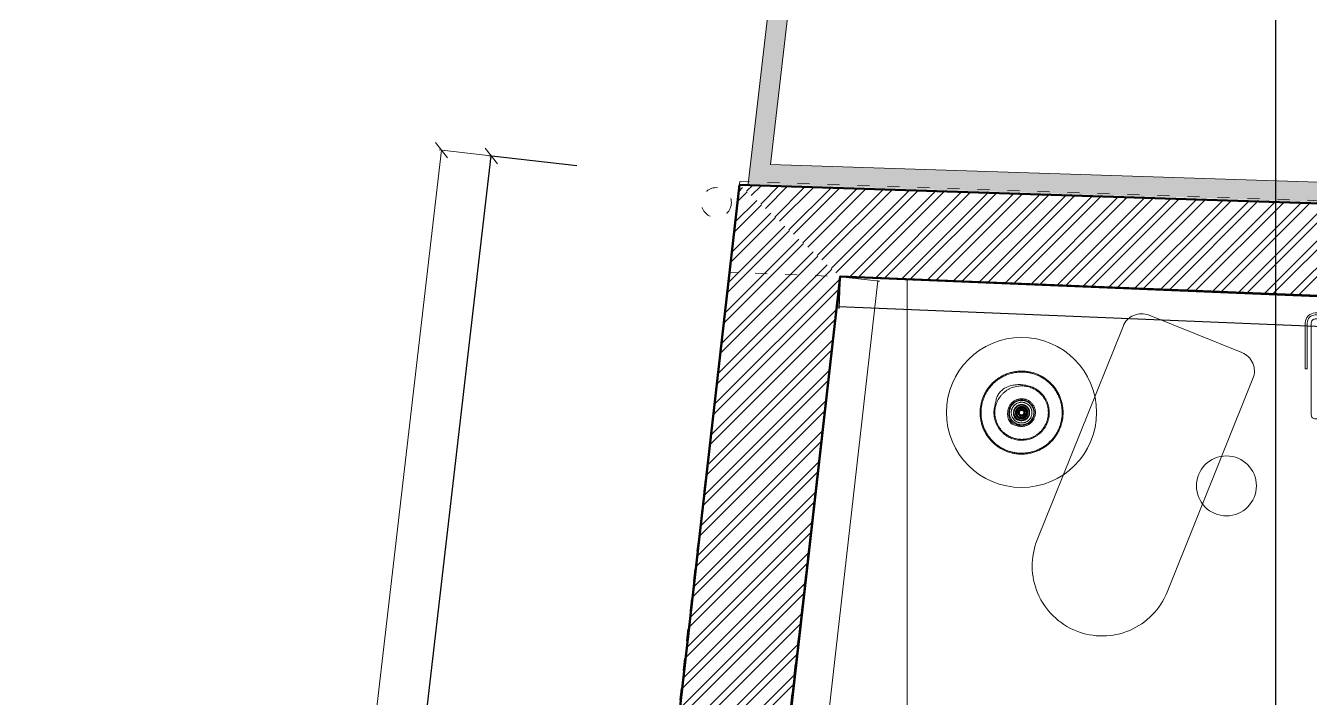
# Model space of a CAD drawing. Header units: inches. Extents: x -10121 to 9010, y 58067 to 62726.
# Drawn here: x 971 to 1613, y 61965 to 62301 of the extents above; entities that cross this region are included whole.
import ezdxf

# ---------------------------------------------------------------- set-up
doc = ezdxf.new("R2010")
doc.units = ezdxf.units.IN
doc.linetypes.add('ACAD_ISO03W100', pattern=[30, 12, -18])
for name, color, linetype, lineweight in [('1', 7, 'Continuous', 18), ('2', 36, 'Continuous', 18), ('A-DUVAR 0.50', 40, 'Continuous', 50), ('A-YAZI 0.15', 190, 'Continuous', 15), ('Auto-Olcu', 33, 'Continuous', 15), ('Auto-Silik_Cizgiler', 47, 'Continuous', 9), ('Auto-SilikCizgiler', 251, 'Continuous', 9), ('Auto-Tefris', 32, 'Continuous', 9), ('Auto-Yazi', 7, 'Continuous', 20), ('BACAHATCH', 8, 'Continuous', 13)]:
    doc.layers.add(name, color=color, linetype=linetype, lineweight=lineweight)
doc.layers.add('S2000-025 Antet', color=7, linetype='Continuous')
doc.styles.add('1-20', font='isocpeur.ttf', dxfattribs={"height": 4})
doc.styles.get("Standard").update_dxf_attribs({"font": 'arial.ttf'})
doc.dimstyles.get("Standard").update_dxf_attribs({"dimtxt": 0.18, "dimasz": 0.18, "dimexe": 0.18, "dimexo": 0.0625, "dimgap": 0.09, "dimtad": 0, "dimtih": 1, "dimtoh": 1, "dimdec": 4, "dimzin": 0, "dimdsep": 46, "dimtxsty": 'Standard', "dimcen": 0.09, "dimadec": 0, "dimazin": 0, "dimtfac": 1, "dimtdec": 4, "dimtofl": 0, "dimtmove": 0, "dimatfit": 3, "dimfxl": 1, "dimtolj": 1, "dimtzin": 0, "dimarcsym": 0})
doc.dimstyles.new('ölçü 1_20', dxfattribs={"dimtxt": 4, "dimasz": 1, "dimexe": 1, "dimexo": 3, "dimtad": 1, "dimdec": 0, "dimtxsty": '1-20', "dimblk": 'ARCHTICK', "dimcen": 1.5, "dimclrd": 256, "dimclre": 256, "dimclrt": 256, "dimadec": 0, "dimazin": 0, "dimtfac": 1, "dimtdec": 0, "dimtmove": 0, "dimatfit": 3, "dimldrblk": 'ARCHTICK', "dimfxl": 1, "dimlwd": -1, "dimlwe": -1, "dimarcsym": 0})

# ---------------------------------------------------------------- blocks, each defined once
blk = doc.blocks.new('_OBLIQUE')
at = {"color": 0, "linetype": 'ByBlock'}
blk.add_line((-0.5, -0.5), (0.5, 0.5), dxfattribs=at)
blk = doc.blocks.new('*D314')
at = {"layer": 'Auto-Olcu', "color": 0, "lineweight": -2, "ltscale": 5, "transparency": 16777216}
for p, q in [((1099.15, 61336.48), (1203.36, 62236.13)), ((1246.08, 62231.18), (1202.12, 62236.27)), ((1141.86, 61331.53), (1097.91, 61336.63))]:
    blk.add_line(p, q, dxfattribs=at)
at = {"layer": 'DEFPOINTS', "color": 0, "ltscale": 5, "transparency": 16777216}
for p in [(1203.36, 62236.13), (1253.03, 62230.37), (1148.82, 61330.73)]:
    blk.add_point(p, dxfattribs=at)
at = {"layer": 'Auto-Olcu', "color": 0, "lineweight": -2, "ltscale": 5, "transparency": 16777216, "xscale": 7, "yscale": 7, "zscale": 7}
for p, rotation in [((1203.36, 62236.13), 83.39240997464881), ((1099.15, 61336.48), 263.3924099746488)]:
    blk.add_blockref('_OBLIQUE', p, dxfattribs=dict(at, rotation=rotation))
at = {"layer": 'Auto-Olcu', "color": 0, "ltscale": 5, "transparency": 16777216, "insert": (1145.56, 61786.96), "char_height": 10, "attachment_point": 5, "rotation": 83.39241}
blk.add_mtext('\\A1;906', dxfattribs=at)
blk = doc.blocks.new('_ARCHTICK')
at = {"color": 0, "linetype": 'ByBlock', "const_width": 0.15}
blk.add_lwpolyline([(-0.5, -0.5), (0.5, 0.5)], dxfattribs=at)
blk = doc.blocks.new('*D333')
at = {"layer": 'Auto-Olcu', "ltscale": 5, "transparency": 16777216}
for p, q in [((1380.71, 62175.46), (1397.62, 62173.54)), ((1396.63, 62173.66), (1301.93, 61338.87)), ((1286.01, 61340.68), (1302.93, 61338.76))]:
    blk.add_line(p, q, dxfattribs=at)
at = {"layer": 'DEFPOINTS', "color": 0, "ltscale": 5, "transparency": 16777216}
for p in [(1377.73, 62175.8), (1283.03, 61341.02), (1301.93, 61338.87)]:
    blk.add_point(p, dxfattribs=at)
at = {"layer": 'Auto-Olcu', "ltscale": 5, "transparency": 16777216}
for p, rotation in [((1396.63, 62173.66), 83.5280530386046), ((1301.93, 61338.87), 263.5280530386045)]:
    blk.add_blockref('_ARCHTICK', p, dxfattribs=dict(at, rotation=rotation))
at = {"layer": 'Auto-Olcu', "ltscale": 5, "transparency": 16777216, "insert": (1346.67, 61756.56), "char_height": 4, "attachment_point": 5, "rotation": 83.52805, "style": '1-20'}
blk.add_mtext('840', dxfattribs=at)
blk = doc.blocks.new('jkhjk')
at = {"layer": 'Auto-Silik_Cizgiler', "elevation": 0}
blk.add_lwpolyline([(7389.58, -2932.22), (7389.58, -2886.22, -0.414214), (7391.58, -2884.22), (7442.58, -2884.22, -0.414214), (7444.58, -2886.22), (7444.58, -2932.22, -0.414214), (7442.58, -2934.22), (7391.58, -2934.22, -0.414214), (7389.58, -2932.22, -1)], format="xyb", dxfattribs=at)
at = {"layer": 'Auto-Tefris', "elevation": 0}
for points in [[(7280.58, -2909.22), (7280.58, -2886.22, -0.414214), (7282.58, -2884.22), (7442.58, -2884.22, -0.414214), (7444.58, -2886.22), (7444.58, -2909.22)], [(7280.58, -2909.22), (7280.58, -2932.22, 0.414214), (7282.58, -2934.22), (7442.58, -2934.22, 0.414214), (7444.58, -2932.22), (7444.58, -2909.22)]]:
    blk.add_lwpolyline(points, format="xyb", dxfattribs=at)
at = {"layer": 'Auto-Yazi'}
for p, q in [((7277.58, -2909.22, 0), (7278.58, -2909.22, 0)), ((7446.58, -2909.22, 0), (7447.58, -2909.22, 0))]:
    blk.add_line(p, q, dxfattribs=at)
at = {"layer": 'Auto-Yazi', "elevation": 0}
for points in [[(7277.58, -2909.22), (7277.58, -2886.22, -0.414214), (7282.58, -2881.22), (7442.58, -2881.22, -0.414214), (7447.58, -2886.22), (7447.58, -2909.22)], [(7278.58, -2909.22), (7278.58, -2886.22, -0.414214), (7282.58, -2882.22), (7442.58, -2882.22, -0.414214), (7446.58, -2886.22), (7446.58, -2909.22)]]:
    blk.add_lwpolyline(points, format="xyb", dxfattribs=at)
blk = doc.blocks.new('HJTY5')
at = {"layer": '1'}
for points, weights, knots in [([(69.51, -5593.8), (84.65, -5585.47), (92.98, -5600.61), (101.3, -5615.76), (86.16, -5624.08), (71.02, -5632.41), (62.69, -5617.27), (54.37, -5602.12), (69.51, -5593.8)], [1, 0.707106781187, 1, 0.707106781187, 1, 0.707106781187, 1, 0.707106781187, 1], [0, 0, 0, 14.137512, 14.137512, 28.275024, 28.275024, 42.412536, 42.412536, 56.550048, 56.550048, 56.550048]), ([(72.28, -5598.85), (72.28, -5598.85), (72.28, -5598.85), (72.28, -5598.85), (82.38, -5593.29), (87.93, -5603.39), (93.48, -5613.48), (83.39, -5619.04), (73.29, -5624.59), (67.74, -5614.49), (62.19, -5604.4), (72.28, -5598.85)], [1, 1, 1, 1, 0.707106781187, 1, 0.707106781187, 1, 0.707106781187, 1, 0.707106781187, 1], [0, 0, 0, 1.178126, 2.356252, 4.712504, 9.425008, 9.425008, 18.850016, 18.850016, 28.275024, 28.275024, 37.700032, 37.700032, 37.700032]), ([(72.47, -5599.18), (62.71, -5604.55), (68.08, -5614.31), (73.44, -5624.06), (83.2, -5618.7), (92.96, -5613.33), (87.59, -5603.58), (82.23, -5593.82), (72.47, -5599.18)], [1, 0.707106781187, 1, 0.707106781187, 1, 0.707106781187, 1, 0.707106781187, 1], [0, 0, 0, 9.110833, 9.110833, 18.221667, 18.221667, 27.3325, 27.3325, 36.443333, 36.443333, 36.443333]), ([(72.79, -5611.72), (72.79, -5611.72), (72.79, -5611.72), (72.79, -5611.72), (70.01, -5606.67), (75.06, -5603.9), (80.11, -5601.12), (82.88, -5606.17), (85.66, -5611.22), (80.61, -5613.99), (75.56, -5616.77), (72.79, -5611.72)], [1, 1, 1, 1, 0.707106781187, 1, 0.707106781187, 1, 0.707106781187, 1, 0.707106781187, 1], [0, 0, 0, 0.589051, 1.178102, 2.356205, 4.712409, 4.712409, 9.424819, 9.424819, 14.137228, 14.137228, 18.849637, 18.849637, 18.849637])]:
    blk.add_rational_spline(points, weights, degree=2, knots=knots, dxfattribs=at)
at = {"layer": '2'}
for points, weights, knots in [([(69.69, -5594.13), (54.89, -5602.27), (63.03, -5617.08), (71.17, -5631.89), (85.98, -5623.75), (100.78, -5615.61), (92.64, -5600.8), (84.5, -5585.99), (69.69, -5594.13)], [1, 0.707106781187, 1, 0.707106781187, 1, 0.707106781187, 1, 0.707106781187, 1], [0, 0, 0, 13.823333, 13.823333, 27.646667, 27.646667, 41.47, 41.47, 55.293334, 55.293334, 55.293334]), ([(73.21, -5611.48), (73.21, -5611.48), (73.21, -5611.48), (73.21, -5611.48), (70.66, -5606.86), (75.29, -5604.31), (79.92, -5601.76), (82.46, -5606.39), (85.01, -5611.02), (80.38, -5613.57), (75.75, -5616.11), (73.21, -5611.48)], [1, 1, 1, 1, 0.707106781187, 1, 0.707106781187, 1, 0.707106781187, 1, 0.707106781187, 1], [0, 0, 0, 0.540124, 1.080247, 2.160495, 4.320989, 4.320989, 8.641979, 8.641979, 12.962968, 12.962968, 17.283957, 17.283957, 17.283957]), ([(73.38, -5611.39), (70.92, -5606.93), (75.38, -5604.48), (79.84, -5602.03), (82.29, -5606.48), (84.75, -5610.94), (80.29, -5613.4), (75.83, -5615.85), (73.38, -5611.39)], [1, 0.707106781187, 1, 0.707106781187, 1, 0.707106781187, 1, 0.707106781187, 1], [0, 0, 0, 4.163862, 4.163862, 8.327725, 8.327725, 12.491587, 12.491587, 16.65545, 16.65545, 16.65545]), ([(74.05, -5611.02), (76.13, -5614.81), (79.92, -5612.73), (83.7, -5610.64), (81.62, -5606.86), (79.54, -5603.07), (75.75, -5605.15), (71.97, -5607.24), (74.05, -5611.02)], [1, 0.707106781187, 1, 0.707106781187, 1, 0.707106781186, 1, 0.707106781186, 1], [0, 0, 0, 3.534292, 3.534292, 7.068583, 7.068583, 10.602875, 10.602875, 14.137167, 14.137167, 14.137167]), ([(74.89, -5610.56), (74.89, -5610.56), (74.89, -5610.56), (74.89, -5610.56), (73.27, -5607.61), (76.22, -5606), (79.16, -5604.38), (80.78, -5607.32), (82.4, -5610.27), (79.45, -5611.88), (76.51, -5613.5), (74.89, -5610.56)], [1, 1, 1, 1, 0.707106781187, 1, 0.707106781187, 1, 0.707106781186, 1, 0.707106781186, 1], [0, 0, 0, 0.343612, 0.687223, 1.374447, 2.748894, 2.748894, 5.497787, 5.497787, 8.246681, 8.246681, 10.995574, 10.995574, 10.995574]), ([(75.06, -5610.47), (76.59, -5613.24), (79.36, -5611.72), (82.14, -5610.19), (80.61, -5607.41), (79.08, -5604.64), (76.31, -5606.16), (73.53, -5607.69), (75.06, -5610.47)], [1, 0.707106781187, 1, 0.707106781187, 1, 0.707106781186, 1, 0.707106781187, 1], [0, 0, 0, 2.591814, 2.591814, 5.183628, 5.183628, 7.775442, 7.775442, 10.367256, 10.367256, 10.367256]), ([(76.07, -5609.92), (76.07, -5609.92), (76.07, -5609.92), (76.07, -5609.92), (75.1, -5608.15), (76.87, -5607.18), (78.63, -5606.21), (79.6, -5607.98), (80.57, -5609.74), (78.81, -5610.71), (77.04, -5611.68), (76.07, -5609.92)], [1, 1, 1, 1, 0.707106781186, 1, 0.707106781186, 1, 0.707106781187, 1, 0.707106781187, 1], [0, 0, 0, 0.206167, 0.412334, 0.824668, 1.649336, 1.649336, 3.298672, 3.298672, 4.948008, 4.948008, 6.597345, 6.597345, 6.597345]), ([(75.95, -5609.98), (74.92, -5608.1), (76.8, -5607.06), (78.69, -5606.03), (79.72, -5607.91), (80.76, -5609.8), (78.87, -5610.83), (76.99, -5611.87), (75.95, -5609.98)], [1, 0.707106781187, 1, 0.707106781187, 1, 0.707106781187, 1, 0.707106781187, 1], [0, 0, 0, 1.75995, 1.75995, 3.519899, 3.519899, 5.279849, 5.279849, 7.039799, 7.039799, 7.039799]), ([(76.82, -5607.1), (76.05, -5607.52), (75.81, -5608.36), (75.56, -5609.2), (75.99, -5609.96)], [1, 0.923879511541, 1, 0.923879511541, 1], [0, 0, 0, 0.863938, 0.863938, 1.727876, 1.727876, 1.727876]), ([(75.99, -5609.96), (76.41, -5610.73), (77.25, -5610.97), (78.09, -5611.22), (78.85, -5610.8)], [1, 0.923879507742, 1, 0.923879507742, 1], [0, 0, 0, 0.863938, 0.863938, 1.727876, 1.727876, 1.727876]), ([(76.74, -5609.55), (76.74, -5609.55), (76.74, -5609.55), (76.74, -5609.55), (77.34, -5610.64), (78.44, -5610.04), (79.53, -5609.44), (78.93, -5608.35), (78.33, -5607.25), (77.24, -5607.85), (76.14, -5608.45), (76.74, -5609.55)], [1, 1, 1, 1, 0.707106781186, 1, 0.707106781187, 1, 0.707106781186, 1, 0.707106781187, 1], [0, 0, 0, 0.127627, 0.255254, 0.510509, 1.021018, 1.021018, 2.042035, 2.042035, 3.063053, 3.063053, 4.08407, 4.08407, 4.08407]), ([(77, -5609.41), (77, -5609.41), (77, -5609.41), (77, -5609.41), (76.53, -5608.57), (77.37, -5608.11), (78.22, -5607.64), (78.68, -5608.48), (79.14, -5609.33), (78.3, -5609.79), (77.46, -5610.25), (77, -5609.41)], [1, 1, 1, 1, 0.707106781186, 1, 0.707106781186, 1, 0.707106781187, 1, 0.707106781187, 1], [0, 0, 0, 0.098175, 0.19635, 0.392699, 0.785398, 0.785398, 1.570796, 1.570796, 2.356194, 2.356194, 3.141593, 3.141593, 3.141593]), ([(80.99, -5609.79), (81.43, -5608.15), (80.34, -5606.85), (79.25, -5605.55), (77.56, -5605.69)], [0.999999999113, 0.887425628475, 1, 0.887425628031, 1], [0, 0, 0, 1.62878, 1.62878, 3.25756, 3.25756, 3.25756])]:
    blk.add_rational_spline(points, weights, degree=2, knots=knots, dxfattribs=at)
for points, weights in [([(74.61, -5608.47), (74.57, -5608.71), (74.57, -5608.95)], [1, 0.997289336159, 1]), ([(74.57, -5608.95), (74.57, -5609.79), (74.98, -5610.52)], [0.999999999223, 0.968874697674, 1]), ([(77.19, -5605.75), (74.94, -5606.2), (74.61, -5608.47)], [1, 0.817794049986, 1]), ([(74.98, -5610.52), (75.89, -5612.18), (77.78, -5612.21)], [1, 0.865391742391, 1]), ([(75.57, -5610.2), (74.32, -5607.92), (76.59, -5606.68)], [1, 0.707106781186, 1]), ([(76.6, -5606.7), (74.35, -5607.93), (75.59, -5610.18)], [1, 0.707106781187, 1]), ([(76.63, -5606.76), (74.45, -5607.96), (75.65, -5610.15)], [1, 0.707106781186, 1]), ([(75.4, -5608.52), (75.38, -5608.62), (75.37, -5608.75)], [1, 0.999012286839, 1]), ([(75.37, -5608.75), (75.37, -5608.66), (75.39, -5608.57)], [0.999900975868, 0.999281551372, 1]), ([(76.7, -5606.88), (75.67, -5607.34), (75.42, -5608.43)], [1, 0.894773458288, 1]), ([(79.09, -5611.22), (76.81, -5612.47), (75.57, -5610.2)], [1, 0.707106781187, 1]), ([(79.07, -5611.19), (76.82, -5612.43), (75.59, -5610.18)], [1, 0.707106781187, 1]), ([(75.9, -5610.01), (74.84, -5608.08), (76.77, -5607.01)], [1, 0.707573103993, 1]), ([(75.64, -5608.61), (75.76, -5607.65), (76.5, -5607.02)], [1, 0.930638725852, 1]), ([(75.65, -5610.15), (76.85, -5612.34), (79.04, -5611.13)], [1, 0.707106781187, 1]), ([(78.9, -5610.88), (76.97, -5611.94), (75.9, -5610.01)], [0.999999495632, 0.707644166839, 1]), ([(76.49, -5609.69), (75.75, -5608.34), (77.1, -5607.6)], [1, 0.707106781186, 1]), ([(78.58, -5610.29), (77.23, -5611.03), (76.49, -5609.69)], [1, 0.707106781187, 1]), ([(76.5, -5607.02), (76.6, -5606.94), (76.7, -5606.88)], [1, 0.998325527532, 1]), ([(80.11, -5607.7), (78.86, -5605.43), (76.59, -5606.68)], [1, 0.707106781186, 1]), ([(76.6, -5606.7), (78.85, -5605.46), (80.08, -5607.71)], [1, 0.707106781186, 1]), ([(80.02, -5607.74), (78.82, -5605.56), (76.63, -5606.76)], [1, 0.707106781187, 1]), ([(76.7, -5606.88), (77.81, -5606.15), (78.99, -5606.75)], [1, 0.86484168553, 0.998572719142]), ([(78.42, -5606.8), (77.54, -5606.49), (76.7, -5606.88)], [1, 0.929308037539, 1]), ([(76.77, -5607.01), (77.42, -5606.66), (78.15, -5606.76)], [1, 0.948530751949, 1]), ([(76.77, -5607), (76.79, -5607.05), (76.82, -5607.1)], [0.999999978843, 0.999880976901, 1]), ([(79.69, -5607.93), (78.67, -5606.08), (76.82, -5607.1)], [1, 0.707106783845, 1]), ([(77.1, -5607.6), (78.44, -5606.86), (79.18, -5608.21)], [1, 0.707106781186, 1]), ([(77.56, -5605.69), (77.37, -5605.71), (77.19, -5605.75)], [1, 0.998388882014, 1]), ([(78.72, -5606.92), (78.57, -5606.86), (78.42, -5606.8)], [1, 0.997327833848, 0.999996472292]), ([(79.18, -5608.21), (79.92, -5609.55), (78.58, -5610.29)], [1, 0.707106781187, 1]), ([(78.99, -5606.75), (78.91, -5606.71), (78.83, -5606.68)], [1, 0.999417509166, 1]), ([(79.69, -5607.93), (80.7, -5609.78), (78.85, -5610.8)], [1, 0.707106775933, 1]), ([(78.9, -5610.88), (79.85, -5610.36), (80.02, -5609.28)], [1, 0.897146544071, 1]), ([(80.31, -5609.15), (80.18, -5610.47), (78.97, -5611.01)], [0.998570437523, 0.865033085906, 1]), ([(80.03, -5610.08), (79.68, -5610.75), (78.99, -5611.04)], [1, 0.943340701316, 0.999995666086]), ([(79.04, -5611.13), (81.23, -5609.93), (80.02, -5607.74)], [1, 0.707106781187, 1]), ([(80.08, -5607.71), (81.32, -5609.96), (79.07, -5611.19)], [1, 0.707106781187, 1]), ([(79.09, -5611.22), (81.36, -5609.97), (80.11, -5607.7)], [1, 0.707106781187, 1]), ([(79.78, -5607.88), (79.73, -5607.9), (79.69, -5607.93)], [0.999999999998, 0.999998693738, 1]), ([(79.77, -5607.88), (79.76, -5607.85), (79.74, -5607.82)], [1, 0.999822671337, 0.999999999999]), ([(80.28, -5609.39), (80.29, -5609.36), (80.29, -5609.32)], [1, 0.999901357975, 0.999999993376]), ([(80.29, -5609.32), (80.3, -5609.24), (80.31, -5609.15)], [0.999999436255, 0.999418399757, 1]), ([(80.45, -5610.9), (80.83, -5610.4), (80.99, -5609.79)], [0.999999999992, 0.981824176565, 0.999999999608]), ([(76.69, -5611.16), (76.76, -5611.2), (76.84, -5611.22)], [1, 0.999496704607, 0.999993857934]), ([(76.84, -5611.22), (77.96, -5611.68), (78.97, -5611.01)], [0.999904323618, 0.881601873619, 1]), ([(77.22, -5611.11), (77.07, -5611.06), (76.94, -5610.99)], [1, 0.99836801546, 0.99999789741]), ([(76.94, -5610.99), (77.95, -5611.47), (78.97, -5611.01)], [1, 0.905881451833, 1]), ([(78.66, -5611.17), (77.94, -5611.36), (77.22, -5611.11)], [1, 0.956159685515, 1]), ([(77.78, -5612.21), (77.98, -5612.21), (78.17, -5612.19)], [1, 0.998129205053, 0.999999998672]), ([(78.17, -5612.19), (78.68, -5612.14), (79.14, -5611.94)], [0.999999996955, 0.988246326915, 0.999999999951]), ([(78.99, -5611.04), (78.88, -5611.1), (78.77, -5611.14)], [0.999999101675, 0.998029617844, 1]), ([(78.85, -5610.8), (78.88, -5610.84), (78.9, -5610.88)], [1, 0.999984134252, 1]), ([(78.97, -5611.01), (79.01, -5611.07), (79.04, -5611.13)], [1, 0.992981361077, 1]), ([(79.14, -5611.94), (79.38, -5611.83), (79.6, -5611.69)], [0.999999999982, 0.996780603316, 1]), ([(79.6, -5611.69), (79.74, -5611.61), (79.86, -5611.51)], [1, 0.998790062738, 1]), ([(79.86, -5611.51), (80.2, -5611.24), (80.45, -5610.9)], [1, 0.99160556939, 0.999999999972])]:
    blk.add_rational_spline(points, weights, degree=2, dxfattribs=at)
for points, knots in [([(75.38, -5609.22), (75.35, -5608.86), (75.44, -5608.22), (75.93, -5607.39), (76.42, -5607.02), (76.71, -5606.9)], [-1.483855, -1.483855, -1.483855, -1.483855, -0.923207, -0.493208, 0, 0, 0, 0]), ([(79.74, -5607.82), (79.67, -5607.7), (79.51, -5607.48), (79.1, -5607.09), (78.18, -5606.64), (77.25, -5606.64), (76.71, -5606.9)], [0, 0, 0, 0, 0.21843, 0.423421, 0.87939, 1.797969, 1.797969, 1.797969, 1.797969]), ([(78.97, -5611.01), (79.23, -5610.86), (79.65, -5610.43), (80.02, -5609.61), (80.1, -5608.72), (79.92, -5608.14), (79.77, -5607.88)], [-19.447003, -19.447003, -19.447003, -19.447003, -14.572642, -9.713499, -4.864503, -0.001063, -0.001063, -0.001063, -0.001063])]:
    blk.add_open_spline(points, degree=3, knots=knots, dxfattribs=at)
for points, degree in [([(75.59, -5610.18), (75.58, -5610.19), (75.57, -5610.2)], 2), ([(75.59, -5610.18), (75.62, -5610.17), (75.65, -5610.15)], 2), ([(75.65, -5610.15), (75.78, -5610.08), (75.9, -5610.01)], 2), ([(75.9, -5610.01), (75.94, -5609.99), (75.99, -5609.96)], 2), ([(75.99, -5609.96), (76.24, -5609.83), (76.49, -5609.69)], 2), ([(76.59, -5606.68), (76.59, -5606.69), (76.6, -5606.7)], 2), ([(76.63, -5606.76), (76.62, -5606.73), (76.6, -5606.7)], 2), ([(76.71, -5606.9), (76.71, -5606.91), (76.69, -5606.87), (76.63, -5606.76), (76.63, -5606.76), (76.63, -5606.76)], 5), ([(76.71, -5606.9), (76.74, -5606.95), (76.77, -5607)], 2), ([(76.82, -5607.1), (76.96, -5607.35), (77.1, -5607.6)], 2), ([(78.85, -5610.8), (78.72, -5610.54), (78.58, -5610.29)], 2), ([(79.18, -5608.21), (79.43, -5608.07), (79.69, -5607.93)], 2), ([(80.02, -5607.74), (79.9, -5607.81), (79.78, -5607.88)], 2), ([(80.08, -5607.71), (80.05, -5607.73), (80.02, -5607.74)], 2), ([(80.11, -5607.7), (80.1, -5607.7), (80.08, -5607.71)], 2), ([(78.97, -5611.01), (78.94, -5610.95), (78.9, -5610.88)], 2), ([(79.04, -5611.13), (79.06, -5611.16), (79.07, -5611.19)], 2), ([(79.07, -5611.19), (79.08, -5611.21), (79.09, -5611.22)], 2)]:
    blk.add_open_spline(points, degree=degree, dxfattribs=at)

msp = doc.modelspace()

# ---------------------------------------------------------------- hatches: boundary and pattern name
at = {"layer": 'Auto-Silik_Cizgiler'}
h = msp.add_hatch(dxfattribs=at)
h.set_pattern_fill('ANSI32', color=256)
h.set_pattern_definition([(45, (16417.451, 60134.037), (-6.735192, 6.735192), []), (45, (16421.9415, 60134.037), (-6.735192, 6.735192), [])])
h.paths.add_polyline_path([(1124.01, 60428.64), (1183.89, 60465.97), (1377.73, 62175.8), (1327.42, 62221.75)])
h.paths.add_polyline_path([(1220.8, 60792.29), (1221.01, 60792.25), (1209.14, 60687.92), (1208.93, 60687.96)], flags=16)
h.paths.add_polyline_path([(1251.57, 61063.55), (1251.88, 61063.5), (1240.23, 60961.16), (1239.93, 60961.21)], flags=16)
h.paths.add_polyline_path([(1274.47, 61265.54), (1274.47, 61265.52), (1270.06, 61226.77), (1270.06, 61226.79)], flags=16)
h.paths.add_polyline_path([(1189.87, 60519.71), (1189.92, 60519.01), (1183.7, 60464.36), (1183.61, 60464.71)], flags=16)
at = {"layer": 'BACAHATCH'}
h = msp.add_hatch(color=256, dxfattribs=at)
h.paths.add_polyline_path([(1342.74, 62316.93), (1352.77, 62316.62), (1364.15, 62414.79), (1354.21, 62415.94)])
h.paths.add_polyline_path([(1352.77, 62316.62), (1342.74, 62316.93), (1339.35, 62287.65), (1349.38, 62287.32)])
h.paths.add_polyline_path([(1349.38, 62287.32), (1339.35, 62287.65), (1331.77, 62222.24), (1537.84, 62215.56), (1537.85, 62215.79), (1598.74, 62213.58), (1659.63, 62211.61), (1659.63, 62221.62), (1342.96, 62231.88)])

# ---------------------------------------------------------------- linework, layer by layer
at = {"layer": 'A-DUVAR 0.50'}
for p, q in [((1327.42, 62221.75), (1224.76, 61316.83)), ((1327.42, 62221.75), (3326.37, 62156.97)), ((1377.73, 62175.8), (1183.76, 60465.96)), ((1959.14, 62152.17), (1377.73, 62175.8))]:
    msp.add_line(p, q, dxfattribs=at)
msp.add_lwpolyline([(1327.84, 61736.04), (1377.73, 62175.8), (2267.79, 62139.82), (2267.61, 61851.8), (1969.84, 61851.72), (1969.84, 61737.18), (1327.84, 61736.04)], dxfattribs=at)
at = {"layer": 'Auto-Olcu', "ltscale": 5}
for p, q in [((970.75, 60445.34), (1178.53, 62239)), ((1246.08, 62231.18), (1177.29, 62239.15))]:
    msp.add_line(p, q, dxfattribs=at)
at = {"layer": 'Auto-Silik_Cizgiler'}
for p, q in [((1331.01, 62218.47), (1334.08, 62221.54)), ((1333.36, 62216.33), (1338.42, 62221.4)), ((1338.05, 62212.04), (1347.12, 62221.12)), ((1340.4, 62209.9), (1351.47, 62220.98)), ((1345.09, 62205.61), (1360.17, 62220.69)), ((1347.44, 62203.47), (1364.52, 62220.55)), ((1352.13, 62199.18), (1373.22, 62220.27)), ((1354.48, 62197.04), (1377.57, 62220.13)), ((1359.17, 62192.75), (1386.27, 62219.85)), ((1361.52, 62190.61), (1390.61, 62219.71)), ((1366.21, 62186.32), (1399.31, 62219.42)), ((1368.56, 62184.18), (1403.66, 62219.28)), ((1373.25, 62179.89), (1412.36, 62219)), ((1375.6, 62177.75), (1416.71, 62218.86)), ((1382.44, 62175.61), (1425.41, 62218.58)), ((1386.75, 62175.43), (1429.76, 62218.44)), ((1395.38, 62175.08), (1438.46, 62218.16)), ((1399.7, 62174.91), (1442.8, 62218.02)), ((1408.33, 62174.56), (1451.5, 62217.73)), ((1412.64, 62174.38), (1455.85, 62217.59)), ((1421.27, 62174.03), (1464.55, 62217.31)), ((1425.59, 62173.86), (1468.9, 62217.17)), ((1434.22, 62173.51), (1477.6, 62216.89)), ((1438.53, 62173.33), (1481.95, 62216.75)), ((1447.16, 62172.98), (1490.65, 62216.46)), ((1451.47, 62172.8), (1494.99, 62216.32)), ((1460.1, 62172.45), (1503.69, 62216.04)), ((1464.42, 62172.28), (1508.04, 62215.9)), ((1473.05, 62171.93), (1516.74, 62215.62)), ((1477.36, 62171.75), (1521.09, 62215.48)), ((1485.99, 62171.4), (1529.79, 62215.2)), ((1490.31, 62171.23), (1534.14, 62215.06)), ((1498.94, 62170.88), (1542.84, 62214.77)), ((1503.25, 62170.7), (1547.18, 62214.63)), ((1511.88, 62170.35), (1555.88, 62214.35)), ((1516.2, 62170.17), (1560.23, 62214.21)), ((1524.83, 62169.82), (1568.93, 62213.93)), ((1529.14, 62169.65), (1573.28, 62213.79)), ((1537.77, 62169.3), (1581.98, 62213.5)), ((1542.09, 62169.12), (1586.33, 62213.36)), ((1550.71, 62168.77), (1595.03, 62213.08)), ((1555.03, 62168.6), (1599.38, 62212.94)), ((1563.66, 62168.25), (1608.07, 62212.66)), ((1567.97, 62168.07), (1612.42, 62212.52)), ((1576.6, 62167.72), (1621.12, 62212.24)), ((1580.92, 62167.54), (1625.47, 62212.1)), ((1589.55, 62167.19), (1634.17, 62211.81)), ((1593.86, 62167.02), (1638.52, 62211.67)), ((1602.49, 62166.67), (1647.22, 62211.39)), ((1606.81, 62166.49), (1651.57, 62211.25))]:
    msp.add_line(p, q, dxfattribs=at)
at = {"layer": 'Auto-SilikCizgiler', "color": 1, "linetype": 'ACAD_ISO03W100', "ltscale": 0.5, "true_color": 0xe60000}
for p, q in [((3326.37, 62157.52), (1327.6, 62223.3)), ((2075.69, 62147.75), (1322.36, 62178.05))]:
    msp.add_line(p, q, dxfattribs=at)
for points in [[(1327.6, 62223.3), (1288.26, 61883.71)], [(1377.73, 62175.82), (1281.04, 61341.15)]]:
    msp.add_lwpolyline(points, dxfattribs=at)
msp.add_circle((1315.87, 62212.8), 7.5, dxfattribs=at)
at = {"layer": 'Auto-Tefris', "ltscale": 2}
msp.add_line((1411.2, 61736.04), (1411.2, 62174.44), dxfattribs=at)
msp.add_lwpolyline([(1584.05, 62124.86), (1541.17, 62018.15, -0.414214), (1495.65, 61998.72), (1495.65, 61998.72, -0.414214), (1476.22, 62044.24), (1519.09, 62150.95, -0.414214), (1532.1, 62156.5), (1578.5, 62137.86, -0.414214)], format="xyb", close=True, dxfattribs=at)
for centre, radius in [((1468.37, 62107.91), 37.5), ((1570.77, 62071.22), 15)]:
    msp.add_circle(centre, radius, dxfattribs=at)
at = {"layer": 'BACAHATCH'}
msp.add_line((3326.37, 62167.6), (1342.96, 62231.88), dxfattribs=at)
msp.add_lwpolyline([(1342.96, 62231.88), (1364.15, 62414.79), (1354.21, 62415.94), (1331.77, 62222.24)], dxfattribs=at)
at = {"layer": 'S2000-025 Antet'}
msp.add_lwpolyline([(1595.48, 62725.91), (4365.48, 62725.91), (4365.48, 60685.91), (1595.48, 60685.91)], close=True, dxfattribs=at)

# ---------------------------------------------------------------- block references
at = {"xscale": 1.199999999999999, "yscale": 1.199999999999999, "zscale": 1.199999999999999, "rotation": 47.97358541494731}
msp.add_blockref('HJTY5', (-3593.94, 66544.5), dxfattribs=at)
at = {"layer": 'A-YAZI 0.15', "xscale": -1}
msp.add_blockref('jkhjk', (9057.75, 65038.89, 0), dxfattribs=at)
at = {"layer": 'Auto-Olcu', "ltscale": 5, "xscale": 7.000000000000001, "yscale": 7.000000000000001, "zscale": 7.000000000000001, "rotation": 83.39245175650638}
msp.add_blockref('_OBLIQUE', (1178.53, 62239), dxfattribs=at)

# ---------------------------------------------------------------- dimensions: what is measured, and where the dimension line sits
at = {"layer": 'Auto-Olcu', "ltscale": 5}
dim = msp.add_aligned_dim(p1=(1148.82, 61330.73), p2=(1253.03, 62230.37), distance=50, dimstyle='Standard', override={"dimtxt": 10, "dimasz": 7, "dimexe": 1.25, "dimexo": 7, "dimgap": 0.625, "dimtad": 1, "dimtih": 0, "dimtoh": 0, "dimdec": 0, "dimzin": 8, "dimblk1": 'OBLIQUE', "dimblk2": 'OBLIQUE', "dimsah": 1, "dimcen": 2.5, "dimtofl": 1, "dimldrblk": 'OBLIQUE'}, dxfattribs=at)
dim.commit()
dim.dimension.update_dxf_attribs({"geometry": '*D314', "text_midpoint": (1145.56, 61786.96)})
dim = msp.add_aligned_dim(p1=(1377.73, 62175.8), p2=(1283.03, 61341.02), distance=19.02, dimstyle='ölçü 1_20', dxfattribs=at)
dim.commit()
dim.dimension.update_dxf_attribs({"geometry": '*D333', "text_midpoint": (1346.67, 61756.56)})
msp.add_aligned_dim(p1=(1377.73, 62175.8), p2=(1969.84, 62151.5, 0), distance=-14.99, dimstyle='ölçü 1_20', dxfattribs=at).render()

doc.saveas('drawing.dxf')
